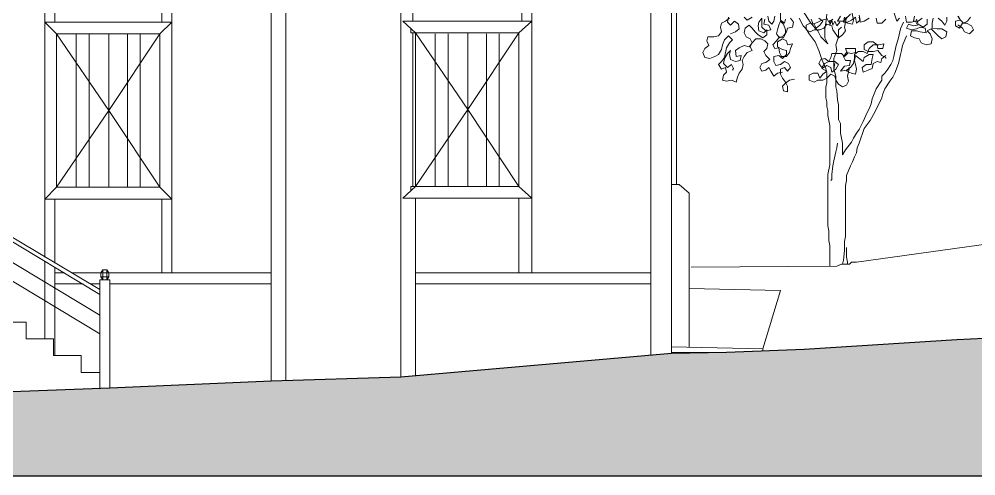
# Model space of a CAD drawing. Header units: millimetres. Extents: x 11446 to 37687, y -223 to 11932.
# Drawn here: x 21774 to 32142, y -223 to 4726 of the extents above; entities that cross this region are included whole.
import ezdxf

# ---------------------------------------------------------------- set-up
doc = ezdxf.new("R2010")
doc.units = ezdxf.units.MM
for name, color, linetype, lineweight in [('A-ALV-___-___-EXI', 250, 'Continuous', 25), ('A-BAS-___-___-EXI', 250, 'Continuous', 25), ('A-ESC-___-___-EXI', 250, 'Continuous', 25), ('A-JAN-___-___-EXI', 250, 'Continuous', 25), ('A-PIS-___-___-EXI', 250, 'Continuous', 25), ('A-VEG-___-___-EXI', 250, 'Continuous', 25)]:
    doc.layers.add(name, color=color, linetype=linetype, lineweight=lineweight)

msp = doc.modelspace()

# ---------------------------------------------------------------- hatches: boundary and pattern name
at = {"layer": 'A-BAS-___-___-EXI', "true_color": 0xcb9898}
msp.add_hatch(color=253, dxfattribs=at).paths.add_polyline_path([(37687, -223), (37687, 1314), (36646, 1305), (35441, 1273), (33874, 1175), (33874, 1305), (33096, 1305), (31934, 1251), (30282, 1145), (29440, 1113), (28843, 1102), (25911, 846), (24504, 804), (22756, 729), (19278, 598), (17287, 537), (15262, 452), (14303, 484), (12938, 537), (12778, 537), (12267, 516), (11446, 475), (11446, -223), (18690, -223)])

# ---------------------------------------------------------------- linework, layer by layer
at = {"layer": 'A-ALV-___-___-EXI', "color": 28, "lineweight": 15}
for p, q in [((24504, 5750), (24504, 804)), ((22159, 2776), (22159, 2083)), ((23321, 2776), (23321, 1976)), ((26071, 2786), (26071, 860)), ((27190, 2786), (27190, 1976)), ((22052, 2104), (22052, 1262)), ((22159, 2040), (22159, 1081)), ((22159, 1976), (22266, 1976)), ((22681, 1901), (22681, 2008)), ((22724, 2008), (22724, 1901)), ((26071, 1976), (28619, 1976)), ((22159, 1859), (22468, 1859)), ((22543, 1859), (22649, 1859)), ((22756, 1859), (24504, 1859)), ((26071, 1859), (28619, 1859))]:
    msp.add_line(p, q, dxfattribs=at)
at = {"layer": 'A-ALV-___-___-EXI', "color": 28, "lineweight": 15, "flags": 128}
for points in [[(28800, 5952), (28800, 5750), (28619, 5750), (28619, 5952), (28544, 5952), (28544, 5846), (28619, 5846), (28619, 5952), (28800, 5952), (29493, 5952), (29493, 5750), (28800, 5750), (28843, 5750), (28843, 1102)], [(22052, 2147), (22052, 2776), (22052, 4694), (22052, 5824), (22159, 5824), (22159, 4694)], [(23321, 4694), (23321, 5824), (23427, 5824), (23427, 4694), (23427, 2776), (23300, 2904), (22180, 2904), (22052, 2776), (23427, 2776), (23427, 1976)], [(25911, 846), (25911, 5824), (26039, 5824), (26039, 4705)], [(27222, 4705), (27222, 5824), (27329, 5824), (27329, 4705), (27329, 2786), (27190, 2914), (26071, 2914), (25933, 2786), (27329, 2786), (27329, 1976)], [(24664, 808), (24664, 5750), (25911, 5750)], [(28619, 1091), (28619, 5750), (27329, 5750)], [(28896, 5622), (28896, 2936), (28843, 2936), (28928, 2936), (29035, 2840), (29035, 1177)], [(22340, 1976), (22660, 1976), (22660, 1933)], [(24504, 1976), (22745, 1976), (22660, 1976), (22681, 2008), (22724, 2008), (22745, 1976), (22745, 1933), (22724, 1901), (22681, 1901), (22660, 1933), (22745, 1933)]]:
    msp.add_lwpolyline(points, dxfattribs=at)
at = {"layer": 'A-BAS-___-___-EXI'}
for p, q in [((31934, 1251), (30282, 1145)), ((33096, 1305), (31934, 1251)), ((11446, -223), (37687, -223))]:
    msp.add_line(p, q, dxfattribs=at)
for points in [[(30282, 1145), (29440, 1113), (28843, 1102)], [(28843, 1102), (25911, 846), (24504, 804), (22756, 729), (19377, 601)]]:
    msp.add_lwpolyline(points, dxfattribs=at)
at = {"layer": 'A-ESC-___-___-EXI', "color": 28, "lineweight": 15}
for p, q in [((20954, 2808), (22649, 1795)), ((20954, 2765), (22649, 1742)), ((20954, 2541), (22649, 1518)), ((20954, 2339), (22649, 1315))]:
    msp.add_line(p, q, dxfattribs=at)
at = {"layer": 'A-ESC-___-___-EXI', "color": 28, "lineweight": 15, "flags": 128}
for points in [[(20954, 1987), (20954, 1806), (21253, 1806), (21253, 1624), (21551, 1624), (21551, 1443), (21850, 1443), (21850, 1262), (22148, 1262), (22148, 1081), (22447, 1081), (22447, 899), (22649, 899)], [(22649, 725), (22649, 1901), (22756, 1901), (22756, 729)]]:
    msp.add_lwpolyline(points, dxfattribs=at)
at = {"layer": 'A-JAN-___-___-EXI', "color": 28, "lineweight": 15}
for p, q in [((22393, 4566), (22393, 2904)), ((22532, 4566), (22532, 2904)), ((22745, 4566), (22745, 2904)), ((22948, 4566), (22948, 2904)), ((23086, 4566), (23086, 2904)), ((26039, 4577), (26039, 2914)), ((26284, 4566), (26284, 2914)), ((26423, 4566), (26423, 2914)), ((26636, 4577), (26636, 2914)), ((26839, 4566), (26839, 2914)), ((26977, 4566), (26977, 2914))]:
    msp.add_line(p, q, dxfattribs=at)
at = {"layer": 'A-JAN-___-___-EXI', "color": 28, "lineweight": 15, "flags": 128}
for points in [[(22180, 2904), (22745, 3735), (22180, 4566), (23300, 4566), (23427, 4694), (22052, 4694), (22180, 4566)], [(23300, 2904), (23300, 4566), (22745, 3735)], [(27190, 2914), (27190, 4577), (26636, 3746)]]:
    msp.add_lwpolyline(points, close=True, dxfattribs=at)
for points in [[(26018, 2861), (26018, 2914), (26071, 2914), (26636, 3746), (26071, 4577), (27190, 4577), (27329, 4705), (25933, 4705), (26071, 4577), (26071, 2914)], [(26071, 4577), (26018, 4577), (26018, 4620)]]:
    msp.add_lwpolyline(points, dxfattribs=at)
at = {"layer": 'A-PIS-___-___-EXI', "color": 28, "lineweight": 15}
msp.add_line((29440, 1113), (28843, 1113), dxfattribs=at)
at = {"layer": 'A-PIS-___-___-EXI', "color": 28, "lineweight": 15, "flags": 128}
for points in [[(29056, 2040), (30634, 2051), (30687, 2072), (30772, 2072), (30793, 2093), (30847, 2093), (32851, 2371)], [(29035, 1806), (30026, 1784), (29834, 1155)], [(28843, 1113), (28843, 1177), (29834, 1155), (29834, 1128)]]:
    msp.add_lwpolyline(points, dxfattribs=at)
at = {"layer": 'A-VEG-___-___-EXI', "color": 28, "lineweight": 15, "flags": 128}
for points in [[(30079, 4726), (30069, 4684), (30026, 4716), (30026, 4812)], [(30271, 4812), (30346, 4694), (30399, 4630), (30431, 4598), (30463, 4534), (30538, 4460), (30506, 4524), (30506, 4620), (30516, 4684), (30527, 4780)], [(30793, 4822), (30815, 4716), (30804, 4673), (30751, 4684), (30708, 4705), (30740, 4748), (30719, 4641), (30730, 4598), (30698, 4556), (30655, 4524), (30591, 4609), (30580, 4652), (30527, 4673), (30495, 4630), (30452, 4609), (30388, 4609), (30346, 4588), (30303, 4609), (30303, 4662), (30346, 4684), (30388, 4673), (30410, 4630), (30452, 4662), (30484, 4705), (30442, 4737)], [(30676, 4758), (30644, 4705), (30708, 4705), (30783, 4780)], [(31252, 4801), (31284, 4705), (31316, 4737)], [(30047, 4151), (29994, 4140), (29951, 4108), (29919, 4161), (29898, 4204), (29866, 4172), (29823, 4161), (29802, 4204), (29823, 4247), (29866, 4257), (29909, 4289), (29866, 4332), (29845, 4375), (29877, 4407), (29887, 4460), (29855, 4492), (29813, 4513), (29759, 4513), (29717, 4471), (29695, 4428), (29717, 4385), (29664, 4364), (29632, 4321), (29610, 4279), (29621, 4236), (29610, 4183), (29578, 4140), (29557, 4097), (29546, 4044), (29493, 4065), (29440, 4055), (29397, 4065), (29408, 4119), (29440, 4151), (29429, 4204), (29386, 4183), (29354, 4236), (29386, 4268), (29418, 4311), (29440, 4417), (29472, 4471), (29504, 4503), (29461, 4545), (29418, 4503), (29397, 4449), (29386, 4396), (29354, 4343), (29312, 4321), (29258, 4300), (29205, 4311), (29184, 4364), (29205, 4407), (29248, 4439), (29226, 4492), (29237, 4534), (29301, 4534), (29354, 4545), (29386, 4588), (29376, 4641), (29386, 4684), (29429, 4705), (29472, 4737)], [(29855, 4726), (29845, 4673), (29898, 4662), (29919, 4609), (29866, 4598), (29823, 4641), (29823, 4737), (29791, 4694), (29781, 4652), (29791, 4598), (29845, 4577), (29877, 4609), (29877, 4556), (29834, 4524), (29781, 4556), (29749, 4588), (29717, 4630), (29685, 4662), (29642, 4630), (29632, 4577), (29653, 4534), (29695, 4513), (29717, 4471), (29685, 4428), (29632, 4439), (29578, 4417), (29536, 4385), (29546, 4321), (29600, 4332), (29589, 4279), (29536, 4268), (29482, 4289), (29472, 4343), (29482, 4385), (29450, 4353), (29418, 4300), (29408, 4247), (29450, 4204), (29493, 4236), (29514, 4193), (29504, 4172)], [(29482, 4566), (29536, 4588), (29578, 4620), (29568, 4673), (29525, 4705), (29482, 4662), (29450, 4694), (29461, 4748)], [(29632, 4748), (29664, 4716), (29717, 4748)], [(29962, 4758), (29951, 4705), (29930, 4673), (29898, 4705), (29887, 4758)], [(30175, 4076), (30122, 4065), (30079, 4033), (30047, 4001), (30058, 3948), (30101, 3938), (30101, 4001), (30079, 4044), (30047, 4087), (30026, 4129), (30026, 4183), (30069, 4204), (30101, 4161), (30133, 4204), (30111, 4247), (30069, 4268), (30026, 4236), (29973, 4225), (29951, 4268), (29951, 4321), (30005, 4332), (30047, 4300), (30090, 4343), (30090, 4385), (30047, 4396), (29994, 4428), (29994, 4481), (30047, 4513), (30090, 4492), (30101, 4449), (30154, 4460), (30133, 4407), (30122, 4364), (30090, 4321), (30037, 4321), (30015, 4364), (30005, 4417), (29962, 4407), (29941, 4449), (29983, 4492), (30015, 4534), (30058, 4524), (30079, 4566), (30079, 4609), (30058, 4673), (30026, 4705), (30005, 4662), (29994, 4609), (29983, 4566), (30015, 4524), (30058, 4545), (30090, 4588), (30101, 4630), (30154, 4641), (30165, 4694), (30133, 4737)], [(30559, 2051), (30559, 2275), (30548, 2328), (30548, 2434), (30538, 2488), (30538, 3042), (30559, 3149), (30559, 3575), (30538, 3682), (30538, 3735), (30527, 3778), (30527, 3831), (30516, 3874), (30516, 3991), (30527, 4033), (30527, 4140), (30516, 4193), (30474, 4289), (30442, 4385), (30399, 4481), (30335, 4566), (30303, 4620), (30271, 4652), (30228, 4737)], [(30516, 4726), (30474, 4716), (30431, 4694), (30378, 4673), (30356, 4726)], [(30527, 4737), (30548, 4694), (30591, 4726)], [(30559, 4716), (30559, 4662), (30580, 4716), (30591, 4662), (30612, 4705), (30634, 4652), (30666, 4694)], [(30687, 4641), (30655, 4609), (30655, 4534), (30623, 4449), (30634, 4385), (30602, 4300), (30602, 4183), (30612, 4247), (30602, 4183), (30623, 4108), (30623, 3991), (30634, 3948), (30644, 3852), (30655, 3799), (30655, 3639), (30676, 3596), (30676, 3490), (30698, 3383), (30698, 3255), (30730, 3309), (30793, 3394), (30815, 3437), (30847, 3490), (30879, 3532), (30921, 3618), (30964, 3714), (30985, 3756), (31007, 3810), (31017, 3863), (31060, 3970), (31124, 4065), (31124, 4108), (31156, 4140), (31188, 4183), (31220, 4236), (31241, 4279), (31252, 4321), (31273, 4428), (31305, 4524), (31326, 4620), (31358, 4694)], [(30879, 4769), (30889, 4716), (30847, 4684), (30836, 4748), (30793, 4716), (30751, 4694), (30708, 4694), (30719, 4748)], [(30985, 4737), (30932, 4705), (30889, 4694), (30879, 4748)], [(31060, 4737), (31071, 4684), (31124, 4684), (31167, 4726)], [(31380, 4758), (31390, 4694), (31444, 4694), (31486, 4705), (31508, 4662), (31465, 4652), (31412, 4673), (31390, 4630), (31444, 4609), (31497, 4620), (31540, 4641), (31593, 4630), (31604, 4577), (31540, 4588), (31497, 4598), (31444, 4598), (31433, 4545), (31476, 4524), (31529, 4513), (31550, 4471), (31604, 4449), (31657, 4460), (31668, 4513), (31646, 4566), (31614, 4598), (31657, 4620), (31732, 4545), (31774, 4513), (31817, 4534), (31827, 4588), (31774, 4620), (31721, 4620), (31668, 4630), (31668, 4684), (31678, 4737)], [(31476, 4758), (31465, 4705), (31518, 4705), (31561, 4737)], [(31614, 4726), (31614, 4673), (31572, 4641), (31518, 4673), (31497, 4726)], [(31732, 4737), (31774, 4705), (31806, 4662), (31827, 4705), (31827, 4748)], [(31955, 4758), (31977, 4716), (31923, 4705), (31923, 4652), (31966, 4630), (31998, 4684), (32041, 4684), (32094, 4652), (32115, 4609), (32073, 4566), (32019, 4588), (31998, 4630), (31955, 4662), (31945, 4662)], [(32083, 4748), (32051, 4705), (32009, 4684), (31977, 4716), (31945, 4758)], [(31167, 4332), (31124, 4300), (31113, 4257), (31071, 4268), (31028, 4247), (31017, 4193), (30975, 4172), (30921, 4151), (30911, 4204), (30953, 4236), (31007, 4236), (31017, 4300), (31028, 4343), (30985, 4343), (30932, 4311), (30921, 4268), (30836, 4332), (30825, 4279), (30836, 4236), (30847, 4183), (30836, 4129), (30793, 4140), (30740, 4161), (30772, 4204), (30751, 4108), (30761, 4055), (30740, 4012), (30698, 3991), (30655, 4023), (30623, 4065), (30612, 4108), (30570, 4129), (30527, 4087), (30484, 4065), (30431, 4065), (30388, 4044), (30335, 4065), (30335, 4119), (30378, 4140), (30431, 4140), (30452, 4087), (30484, 4129), (30527, 4161), (30474, 4193), (30527, 4225), (30570, 4204), (30580, 4151), (30623, 4183), (30655, 4236), (30612, 4268), (30548, 4268), (30506, 4247), (30474, 4204), (30442, 4247), (30463, 4289), (30506, 4300), (30548, 4268), (30570, 4311), (30580, 4353), (30687, 4353), (30719, 4321), (30751, 4353), (30730, 4407), (30836, 4407), (30836, 4364), (30793, 4353), (30740, 4364), (30708, 4321), (30730, 4279), (30783, 4279), (30772, 4225), (30719, 4215), (30676, 4161), (30740, 4172), (30783, 4204), (30815, 4247), (30825, 4300), (30825, 4343), (30868, 4375), (30921, 4375), (30964, 4353), (30985, 4407), (31028, 4449), (31092, 4449), (31145, 4460), (31135, 4407), (31081, 4407), (31071, 4449), (31028, 4481), (30975, 4481), (30932, 4449), (30932, 4396), (30975, 4375), (31028, 4375), (31081, 4385), (31124, 4332), (31167, 4311), (31167, 4300)], [(31390, 4545), (31348, 4439), (31337, 4385), (31326, 4343), (31305, 4247), (31263, 4140), (31241, 4097), (31209, 4055), (31156, 3970), (31135, 3916), (31124, 3874), (31049, 3724), (30996, 3628), (30932, 3543), (30879, 3383), (30857, 3330), (30847, 3277), (30825, 3234), (30804, 3181), (30783, 3138), (30740, 3031), (30740, 2978), (30730, 2925), (30730, 2371), (30719, 2317), (30719, 2221), (30708, 2115), (30698, 2072)], [(30644, 3383), (30634, 3330), (30623, 3287), (30602, 3191), (30591, 3138), (30580, 3042), (30580, 2989), (30570, 2978)], [(30740, 2253), (30740, 2147), (30751, 2093), (30751, 2072)]]:
    msp.add_lwpolyline(points, dxfattribs=at)

doc.saveas('drawing.dxf')
